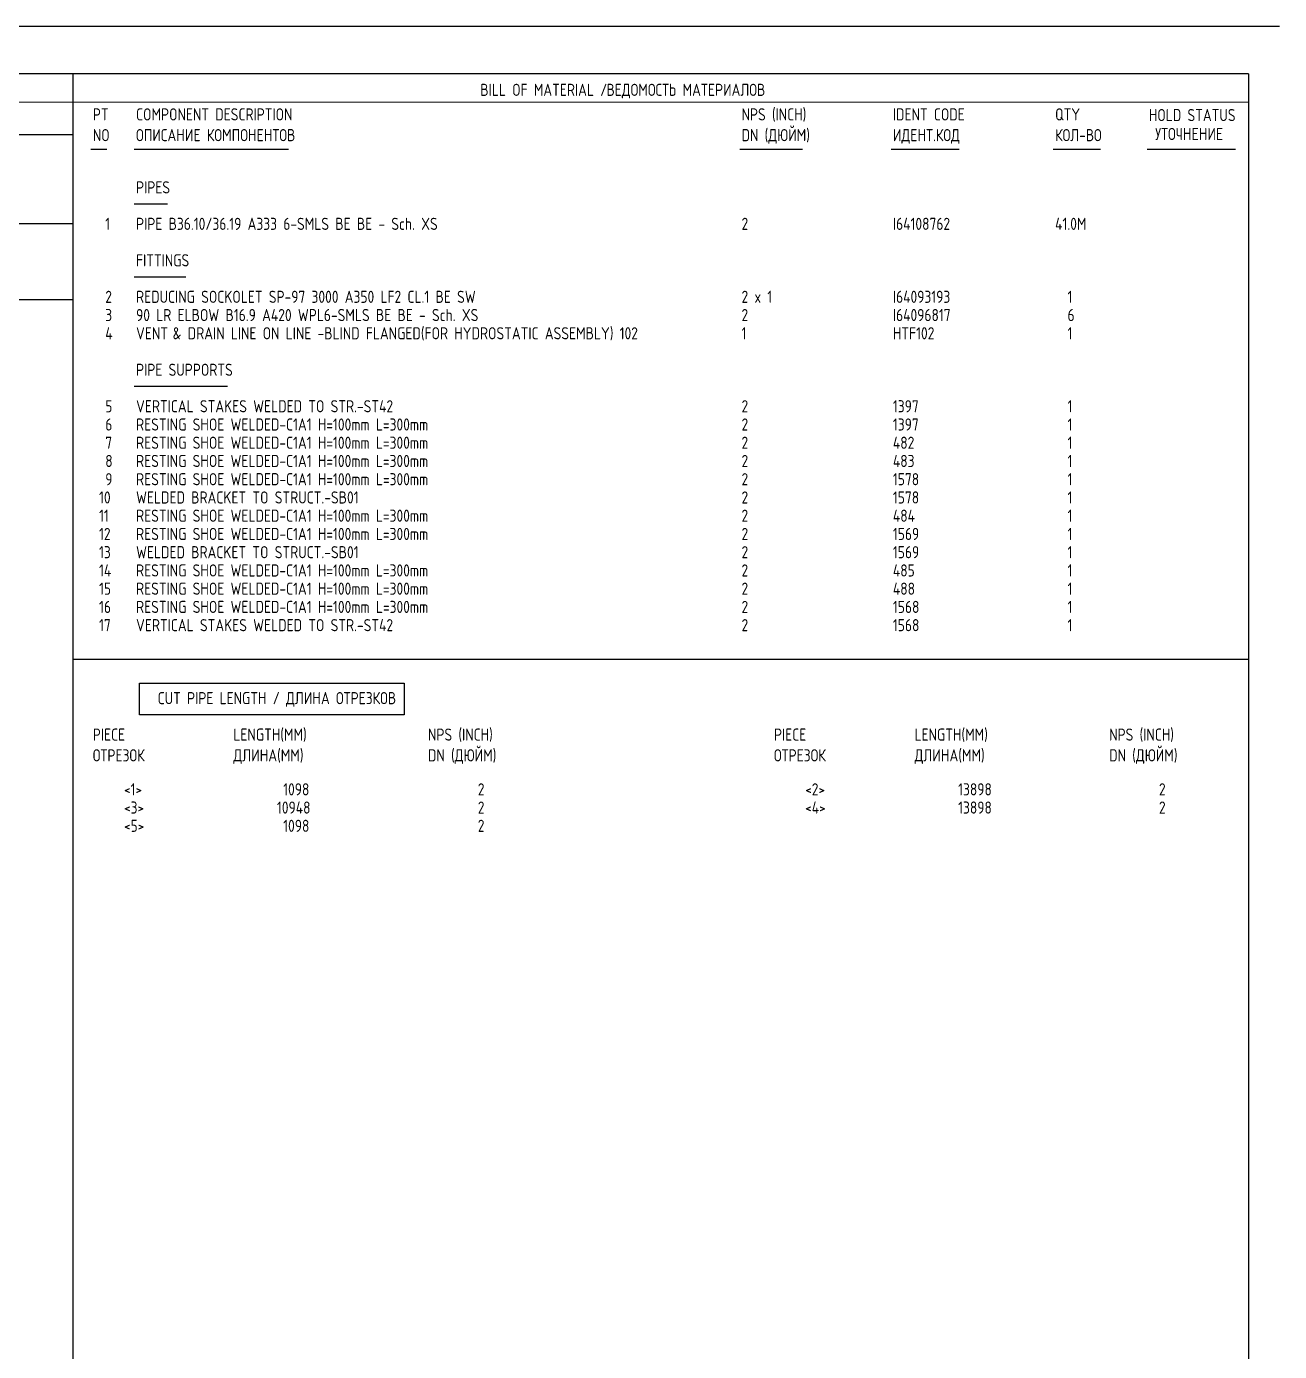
# Model space of a CAD drawing. Extents: x -1005 to 594, y -998 to 420.
# Drawn here: x 395.3 to 594, y 210 to 420 of the extents above; entities that cross this region are included whole.
import ezdxf

# ---------------------------------------------------------------- set-up
doc = ezdxf.new("R2010")
doc.units = 0
doc.styles.add('TTFN17', font='GOST type A')

msp = doc.modelspace()

# ---------------------------------------------------------------- linework, layer by layer
at = {"layer": 'GT_1', "flags": 128}
for points in [[(594, 420), (0, 420)], [(589.1, 412.5), (25.4, 412.5)], [(402.7, 412.5), (402.7, 7.5)], [(589.1, 412.5), (589.1, 7.5)], [(589.1, 408), (162.7, 407.9)], [(190.3, 402.9), (402.7, 402.9)], [(408.046, 400.531), (405.557, 400.531)], [(436.894, 400.531), (412.414, 400.531)], [(518.373, 400.531), (508.414, 400.531)], [(543.202, 400.531), (532.414, 400.531)], [(565.597, 400.531), (558.129, 400.531)], [(587, 400.5), (573, 400.5)], [(417.669, 391.854), (412.414, 391.854)], [(402.7, 388.7), (226.9, 388.7)], [(420.573, 380.289), (412.414, 380.289)], [(402.7, 376.7), (25.4, 376.7)], [(427.211, 362.942), (412.414, 362.942)], [(402.7, 319.734), (589, 319.734)], [(413.271, 315.949), (455.204, 315.949), (455.204, 310.901), (413.271, 310.901), (413.271, 315.949)]]:
    msp.add_lwpolyline(points, dxfattribs=at)

# ---------------------------------------------------------------- texts
at = {"layer": 'GT_1', "style": 'TTFN17'}
for s, p in [('BILL OF MATERIAL /', (467.289, 409)), ('ВЕДОМОСТЬ МАТЕРИАЛОВ', (487.289, 409)), ('PT', (405.846, 405.109)), ('COMPONENT DESCRIPTION', (412.703, 405.109)), ('NPS (INCH)', (508.703, 405.109)), ('IDENT CODE', (532.703, 405.109)), ('QTY', (558.417, 405.109)), ('HOLD STATUS', (573.289, 405)), ('NO', (405.846, 401.822)), ('ОПИСАНИЕ КОМПОНЕНТОВ', (412.703, 401.822)), ('DN (ДЮЙМ)', (508.703, 401.822)), ('ИДЕНТ.КОД', (532.703, 401.822)), ('КОЛ-ВО', (558.417, 401.822)), ('УТОЧНЕНИЕ', (574.289, 402)), ('PIPES', (412.703, 393.544)), ('  1', (405.846, 387.762)), ('PIPE B36.10/36.19 A333 6-SMLS BE BE - Sch. XS', (412.703, 387.762)), ('2', (508.703, 387.762)), ('I64108762', (532.703, 387.762)), ('41.0M', (558.417, 387.762)), ('FITTINGS', (412.703, 381.98)), ('  2', (405.846, 376.197)), ('REDUCING SOCKOLET SP-97 3000 A350 LF2 CL.1 BE SW', (412.703, 376.197)), ('2 x 1', (508.703, 376.197)), ('I64093193', (532.703, 376.197)), ('  1', (558.417, 376.197)), ('  3', (405.846, 373.306)), ('90 LR ELBOW B16.9 A420 WPL6-SMLS BE BE - Sch. XS', (412.703, 373.306)), ('2', (508.703, 373.306)), ('I64096817', (532.703, 373.306)), ('  6', (558.417, 373.306)), ('  4', (405.846, 370.415)), ('VENT', (412.703, 370.415)), ('& DRAIN LINE ON LINE -BLIND FLANGED(FOR HYDROSTATIC ASSEMBLY) 102', (418.513, 370.415)), ('1', (508.703, 370.415)), ('HTF102', (532.703, 370.415)), ('  1', (558.417, 370.415)), ('PIPE SUPPORTS', (412.703, 364.633)), ('  5', (405.846, 358.85)), ('VERTICAL STAKES WELDED TO STR.-ST42', (412.703, 358.85)), ('2', (508.703, 358.85)), ('1397', (532.703, 358.85)), ('  1', (558.417, 358.85)), ('  6', (405.846, 355.959)), ('RESTING SHOE WELDED-C1A1 H=100mm L=300mm', (412.703, 355.959)), ('2', (508.703, 355.959)), ('1397', (532.703, 355.959)), ('  1', (558.417, 355.959)), ('  7', (405.846, 353.068)), ('RESTING SHOE WELDED-C1A1 H=100mm L=300mm', (412.703, 353.068)), ('2', (508.703, 353.068)), ('482', (532.703, 353.068)), ('  1', (558.417, 353.068)), ('  8', (405.846, 350.177)), ('RESTING SHOE WELDED-C1A1 H=100mm L=300mm', (412.703, 350.177)), ('2', (508.703, 350.177)), ('483', (532.703, 350.177)), ('  1', (558.417, 350.177)), ('  9', (405.846, 347.286)), ('RESTING SHOE WELDED-C1A1 H=100mm L=300mm', (412.703, 347.286)), ('2', (508.703, 347.286)), ('1578', (532.703, 347.286)), ('  1', (558.417, 347.286)), (' 10', (405.846, 344.395)), ('WELDED BRACKET TO STRUCT.-SB01', (412.703, 344.395)), ('2', (508.703, 344.395)), ('1578', (532.703, 344.395)), ('  1', (558.417, 344.395)), (' 11', (405.846, 341.503)), ('RESTING SHOE WELDED-C1A1 H=100mm L=300mm', (412.703, 341.503)), ('2', (508.703, 341.503)), ('484', (532.703, 341.503)), ('  1', (558.417, 341.503)), (' 12', (405.846, 338.612)), ('RESTING SHOE WELDED-C1A1 H=100mm L=300mm', (412.703, 338.612)), ('2', (508.703, 338.612)), ('1569', (532.703, 338.612)), ('  1', (558.417, 338.612)), (' 13', (405.846, 335.721)), ('WELDED BRACKET TO STRUCT.-SB01', (412.703, 335.721)), ('2', (508.703, 335.721)), ('1569', (532.703, 335.721)), ('  1', (558.417, 335.721)), (' 14', (405.846, 332.83)), ('RESTING SHOE WELDED-C1A1 H=100mm L=300mm', (412.703, 332.83)), ('2', (508.703, 332.83)), ('485', (532.703, 332.83)), ('  1', (558.417, 332.83)), (' 15', (405.846, 329.939)), ('RESTING SHOE WELDED-C1A1 H=100mm L=300mm', (412.703, 329.939)), ('2', (508.703, 329.939)), ('488', (532.703, 329.939)), ('  1', (558.417, 329.939)), (' 16', (405.846, 327.048)), ('RESTING SHOE WELDED-C1A1 H=100mm L=300mm', (412.703, 327.048)), ('2', (508.703, 327.048)), ('1568', (532.703, 327.048)), ('  1', (558.417, 327.048)), (' 17', (405.846, 324.156)), ('VERTICAL STAKES WELDED TO STR.-ST42', (412.703, 324.156)), ('2', (508.703, 324.156)), ('1568', (532.703, 324.156)), ('  1', (558.417, 324.156)), ('CUT PIPE LENGTH / ДЛИНА ОТРЕЗКОВ', (416.132, 312.592)), ('PIECE', (405.846, 306.81)), ('LENGTH(MM)', (428.132, 306.81)), ('NPS (INCH)', (458.989, 306.81)), ('PIECE', (513.846, 306.81)), ('LENGTH(MM)', (536.132, 306.81)), ('NPS (INCH)', (566.989, 306.81)), ('ОТРЕЗОК', (405.846, 303.523)), ('ДЛИНА(MM)', (428.132, 303.523)), ('DN (ДЮЙМ)', (458.989, 303.523)), ('ОТРЕЗОК', (513.846, 303.523)), ('ДЛИНА(MM)', (536.132, 303.523)), ('DN (ДЮЙМ)', (566.989, 303.523)), ('     <1>', (405.846, 298.136)), ('        1098', (428.132, 298.136)), ('        2', (458.989, 298.136)), ('     <2>', (513.846, 298.136)), ('       13898', (536.132, 298.136)), ('        2', (566.989, 298.136)), ('     <3>', (405.846, 295.245)), ('       10948', (428.132, 295.245)), ('        2', (458.989, 295.245)), ('     <4>', (513.846, 295.245)), ('       13898', (536.132, 295.245)), ('        2', (566.989, 295.245)), ('     <5>', (405.846, 292.354)), ('        1098', (428.132, 292.354)), ('        2', (458.989, 292.354))]:
    msp.add_text(s, height=1.925, dxfattribs=at).set_placement(p)

doc.saveas('drawing.dxf')
